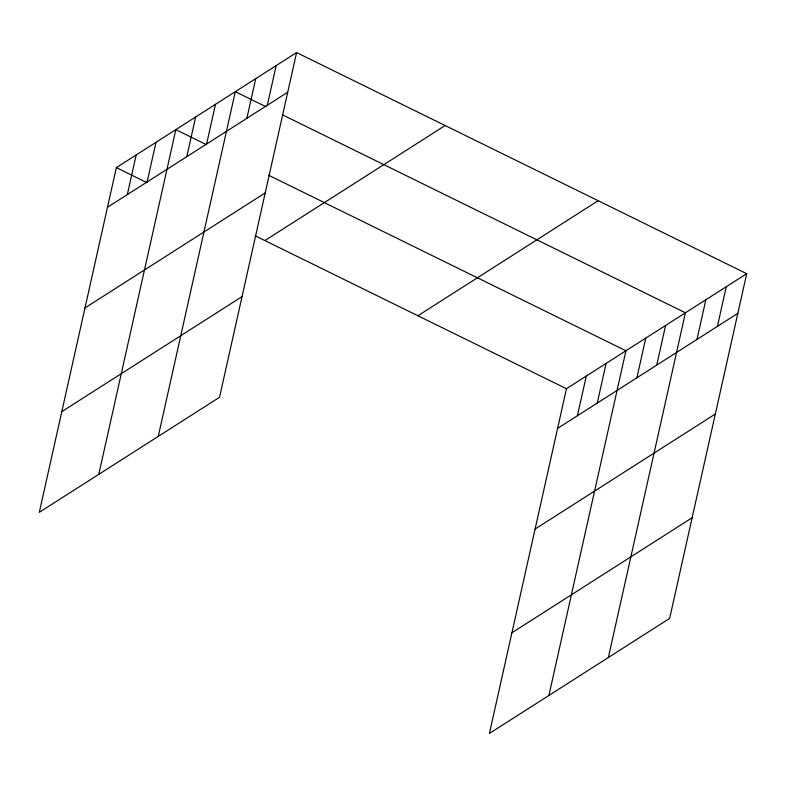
<?xml version="1.0" encoding="UTF-8"?>
<svg xmlns="http://www.w3.org/2000/svg" width="786" height="786" viewBox="0 0 786 786"><rect width="100%" height="100%" fill="white"/><g stroke="black" fill="none" stroke-linecap="round" stroke-linejoin="round"><path stroke-width="1.18" d="M296.587 52.564L116.357 167.605L39.3 512.315L219.54 397.284L296.587 52.564L746.7 273.685L669.643 618.395L489.413 733.436L566.46 388.716L746.7 273.685M127.312 194.614L136.174 154.95M147.139 181.959L156.001 142.295M98.781 474.351L175.828 129.641L206.413 144.663M186.793 156.65L195.655 116.986M206.62 143.995L215.482 104.332M158.251 436.397L235.309 91.677L265.894 106.7M246.873 118.313L255.735 78.639M267.299 105.275L276.161 65.602M577.425 415.735L586.287 376.062M597.252 403.08L606.114 363.407M548.893 695.472L625.941 350.762L268.665 175.249M636.906 377.771L645.768 338.108M656.723 365.117L665.595 325.453M608.364 657.509L685.421 312.799L282.272 114.746M696.976 339.424L705.848 299.761M717.402 326.387L726.274 286.723M107.486 207.268L287.725 92.237M84.986 307.935L265.216 192.904M264.892 240.565L445.122 125.534M61.799 411.648L242.039 296.617M417.926 315.746L598.166 200.715M557.598 428.39L737.838 313.349M535.099 529.047L715.329 414.016M511.912 632.769L692.152 517.738M116.357 167.605L146.933 182.627M255.057 235.741L566.46 388.716"/></g></svg>
